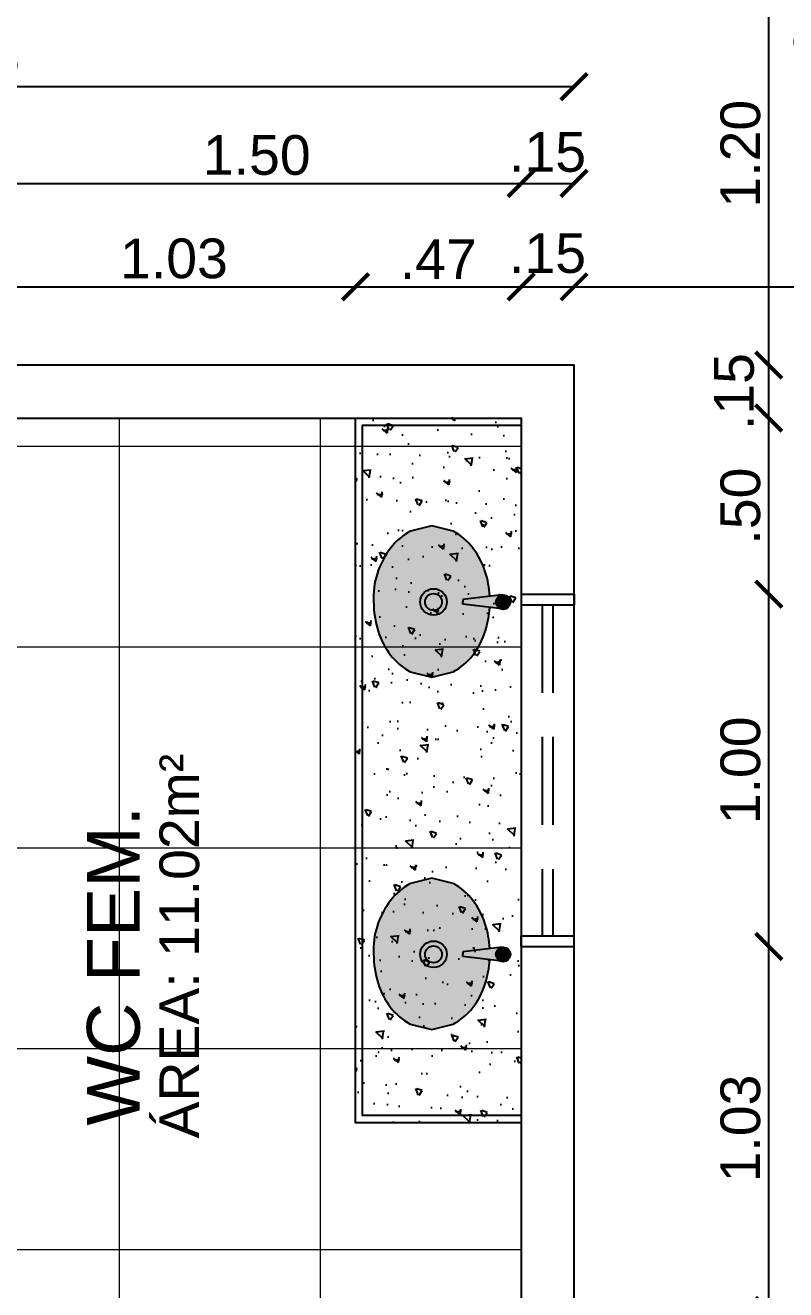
# Model space of a CAD drawing. Extents: x 3377 to 3790, y 1673 to 1846.
# Drawn here: x 3452.866 to 3455.024, y 1697.27 to 1700.859 of the extents above; entities that cross this region are included whole.
import ezdxf
from ezdxf.enums import TextEntityAlignment as Align

# ---------------------------------------------------------------- set-up
doc = ezdxf.new("R2010")
doc.units = 0
doc.header["$LTSCALE"] = 2
doc.header["$PDMODE"] = 32
doc.linetypes.add('HIDDEN2', pattern=[0.1875, 0.125, -0.0625])
for name, color, linetype in [('. Esquadria', 7, 'Continuous'), ('. Layaot', 8, 'Continuous'), ('. Vista 01', 7, 'Continuous'), ('A-PARED', 4, 'Continuous'), ('ARQ-COTAS', 250, 'Continuous')]:
    doc.layers.add(name, color=color, linetype=linetype)
doc.layers.add('. hachura', color=8, linetype='Continuous', lineweight=0)
doc.layers.add('. TEXTO', color=7, linetype='Continuous', lineweight=0)
doc.styles.add('75_R80', font='arial.ttf', dxfattribs={"height": 0.15})
doc.styles.add('REGUA-60', font='arial.ttf', dxfattribs={"height": 0.1125})
doc.styles.add('ROMANS', font='arial.ttf')
doc.dimstyles.new('1-75', dxfattribs={"dimscale": 0.75, "dimtxt": 0.15, "dimasz": 0.1, "dimexe": 0.05, "dimexo": 0.1, "dimgap": 0.03, "dimtad": 1, "dimzin": 5, "dimdsep": 46, "dimtxsty": 'ROMANS', "dimblk": 'ARCHTICK', "dimcen": 0, "dimse1": 1, "dimse2": 1, "dimclrd": 1, "dimclre": 256, "dimclrt": 2, "dimadec": 0, "dimazin": 0, "dimtfac": 1, "dimtofl": 0, "dimtmove": 2, "dimatfit": 3, "dimldrblk": 'ARCHTICK', "dimfxl": 0.04, "dimtolj": 1, "dimtzin": 1, "dimarcsym": 0})

# ---------------------------------------------------------------- blocks, each defined once
blk = doc.blocks.new('tia')
at = {"layer": '. Layaot'}
h = blk.add_hatch(color=252, dxfattribs=at)
h.dxf.hatch_style = 1
h.set_gradient(color1=(132, 132, 132), color2=(173, 173, 173), rotation=90, tint=1, name='CYLINDER')
h.paths.add_polyline_path([(799809.0258, 9171780.8408, 1), (799808.9845, 9171780.8408, 1)])
h.paths.add_polyline_path([(799808.9915, 9171780.8408, -1), (799809.0188, 9171780.8408, -1)], flags=0)
h.paths.add_polyline_path([(799809.0188, 9171780.8408, 1), (799808.9915, 9171780.8408, 1)], flags=16)
h = blk.add_hatch(color=252, dxfattribs=at)
h.dxf.hatch_style = 1
h.set_gradient(color1=(132, 132, 132), color2=(173, 173, 173), rotation=90, tint=1, name='CYLINDER')
h.paths.add_polyline_path([(799808.9915, 9171780.8408, 1), (799809.0188, 9171780.8408, 1)])
h = blk.add_hatch(color=252, dxfattribs=at)
h.dxf.hatch_style = 1
h.set_gradient(color1=(132, 132, 132), color2=(173, 173, 173), rotation=90, tint=1, name='CYLINDER')
h.paths.add_polyline_path([(799809.0237, 9171780.8317, -0.747365), (799808.9846, 9171780.8383), (799808.9975, 9171780.7262), (799809.005, 9171780.7262), (799809.011, 9171780.7262)])
h = blk.add_hatch(color=7, dxfattribs=at)
h.dxf.hatch_style = 1
h.set_gradient(color1=(255, 255, 255), color2=(214, 214, 214), rotation=90, tint=1, name='INVSPHERICAL')
h.paths.add_polyline_path([(799809.1558, 9171780.7547, 0.086915), (799809.0884, 9171780.79, 0.062356), (799809.0202, 9171780.8027), (799809.011, 9171780.7262), (799809.0034, 9171780.7262), (799808.9975, 9171780.7262), (799808.9884, 9171780.8028, 0.063208), (799808.9192, 9171780.7902, 0.086915), (799808.8518, 9171780.7551, 0.105716), (799808.8041, 9171780.6992), (799808.7887, 9171780.6385), (799808.8039, 9171780.5777, 0.105716), (799808.8515, 9171780.5217, 0.086915), (799808.9257, 9171780.4829, 0.093124), (799809.0035, 9171780.4732, 0.077098), (799809.0881, 9171780.4863, 0.086915), (799809.1555, 9171780.5214, 0.105716), (799809.2032, 9171780.5772), (799809.2186, 9171780.638), (799809.2034, 9171780.6988, 0.105716)])
h.paths.add_polyline_path([(799809.0426, 9171780.6432, -1), (799808.9672, 9171780.6432, -1)], flags=16)
h.paths.add_polyline_path([(799809.029, 9171780.6432, -1), (799808.9809, 9171780.6432, -1)], flags=0)
h = blk.add_hatch(color=252, dxfattribs=at)
h.dxf.hatch_style = 1
h.set_gradient(color1=(132, 132, 132), color2=(173, 173, 173), rotation=90, tint=1, name='CYLINDER')
h.paths.add_polyline_path([(799808.9672, 9171780.6432, 1), (799809.0426, 9171780.6432, 1)])
h.paths.add_polyline_path([(799809.029, 9171780.6432, -1), (799808.9809, 9171780.6432, -1)], flags=0)
h.paths.add_polyline_path([(799808.9809, 9171780.6432, 1), (799809.029, 9171780.6432, 1)], flags=16)
h = blk.add_hatch(color=252, dxfattribs=at)
h.dxf.hatch_style = 1
h.set_gradient(color1=(132, 132, 132), color2=(173, 173, 173), rotation=90, tint=1, name='CYLINDER')
h.paths.add_polyline_path([(799808.9809, 9171780.6432, 1), (799809.029, 9171780.6432, 1)])
for p, q in [((799808.9842, 9171780.8384), (799808.9975, 9171780.7262)), ((799809.0245, 9171780.8384), (799809.011, 9171780.7262)), ((799808.9975, 9171780.7262), (799809.005, 9171780.7262)), ((799809.011, 9171780.7262), (799809.0034, 9171780.7262))]:
    blk.add_line(p, q, dxfattribs=at)
for points in [[(799808.9884, 9171780.8028, 0.063208), (799808.9192, 9171780.7902, 0.086915), (799808.8518, 9171780.7551, 0.105716), (799808.8041, 9171780.6992), (799808.7887, 9171780.6385)], [(799808.7887, 9171780.6385), (799808.8039, 9171780.5777, 0.105716), (799808.8515, 9171780.5217, 0.086915), (799808.9257, 9171780.4829, 0.093124), (799809.0035, 9171780.4732, 0.077098), (799809.0881, 9171780.4863, 0.086915), (799809.1555, 9171780.5214, 0.105716), (799809.2032, 9171780.5772), (799809.2186, 9171780.638), (799809.2034, 9171780.6988, 0.105716), (799809.1558, 9171780.7547, 0.086915), (799809.0884, 9171780.79, 0.062356), (799809.0202, 9171780.8027, 0.077098)]]:
    blk.add_lwpolyline(points, format="xyb", dxfattribs=at)
for centre, radius in [((799809.0052, 9171780.8408), 0.0207), ((799809.0052, 9171780.8408), 0.0137), ((799809.0049, 9171780.6432), 0.0377), ((799809.0049, 9171780.6432), 0.024)]:
    blk.add_circle(centre, radius, dxfattribs=at)
blk = doc.blocks.new('_ARCHTICK')
at = {"color": 0, "linetype": 'ByBlock', "const_width": 0.15}
blk.add_lwpolyline([(-0.5, -0.5), (0.5, 0.5)], dxfattribs=at)
blk = doc.blocks.new('*D518')
at = {"layer": 'ARQ-COTAS', "color": 1, "lineweight": -2, "transparency": 16777216}
blk.add_line((3452.7727, 1700.1166), (3453.803, 1700.1166), dxfattribs=at)
at = {"layer": 'Defpoints', "color": 0, "transparency": 16777216}
for p in [(3453.803, 1700.1166), (3452.7727, 1699.7443), (3453.803, 1699.7443)]:
    blk.add_point(p, dxfattribs=at)
at = {"layer": 'ARQ-COTAS', "color": 1, "lineweight": -2, "transparency": 16777216, "xscale": 0.07500000000000001, "yscale": 0.07500000000000001, "zscale": 0.07500000000000001, "rotation": 180}
blk.add_blockref('_ARCHTICK', (3452.7727, 1700.1166), dxfattribs=at)
at = {"layer": 'ARQ-COTAS', "color": 1, "lineweight": -2, "transparency": 16777216, "xscale": 0.07500000000000001, "yscale": 0.07500000000000001, "zscale": 0.07500000000000001}
blk.add_blockref('_ARCHTICK', (3453.803, 1700.1166), dxfattribs=at)
at = {"layer": 'ARQ-COTAS', "color": 2, "transparency": 16777216, "insert": (3453.2879, 1700.1966), "char_height": 0.1125, "attachment_point": 5, "style": 'ROMANS'}
blk.add_mtext('\\A1;1.03', dxfattribs=at)
blk = doc.blocks.new('*D481')
at = {"layer": 'ARQ-COTAS', "color": 1, "lineweight": -2, "transparency": 16777216}
blk.add_line((3453.803, 1700.1166), (3454.273, 1700.1166), dxfattribs=at)
at = {"layer": 'Defpoints', "color": 0, "transparency": 16777216}
for p in [(3454.273, 1700.1166), (3453.803, 1699.7443), (3454.273, 1699.7443)]:
    blk.add_point(p, dxfattribs=at)
at = {"layer": 'ARQ-COTAS', "color": 1, "lineweight": -2, "transparency": 16777216, "xscale": 0.07500000000000001, "yscale": 0.07500000000000001, "zscale": 0.07500000000000001, "rotation": 180}
blk.add_blockref('_ARCHTICK', (3453.803, 1700.1166), dxfattribs=at)
at = {"layer": 'ARQ-COTAS', "color": 1, "lineweight": -2, "transparency": 16777216, "xscale": 0.07500000000000001, "yscale": 0.07500000000000001, "zscale": 0.07500000000000001}
blk.add_blockref('_ARCHTICK', (3454.273, 1700.1166), dxfattribs=at)
at = {"layer": 'ARQ-COTAS', "color": 2, "transparency": 16777216, "insert": (3454.038, 1700.1954), "char_height": 0.1125, "attachment_point": 5, "style": 'ROMANS'}
blk.add_mtext('\\A1;.47', dxfattribs=at)
blk = doc.blocks.new('*D519')
at = {"layer": 'ARQ-COTAS', "color": 1, "lineweight": -2, "transparency": 16777216}
blk.add_line((3454.273, 1700.1166), (3454.423, 1700.1166), dxfattribs=at)
at = {"layer": 'Defpoints', "color": 0, "transparency": 16777216}
for p in [(3454.423, 1700.1166), (3454.423, 1699.8943), (3454.273, 1699.7443)]:
    blk.add_point(p, dxfattribs=at)
at = {"layer": 'ARQ-COTAS', "color": 1, "lineweight": -2, "transparency": 16777216, "xscale": 0.07500000000000001, "yscale": 0.07500000000000001, "zscale": 0.07500000000000001, "rotation": 180}
blk.add_blockref('_ARCHTICK', (3454.273, 1700.1166), dxfattribs=at)
at = {"layer": 'ARQ-COTAS', "color": 1, "lineweight": -2, "transparency": 16777216, "xscale": 0.07500000000000001, "yscale": 0.07500000000000001, "zscale": 0.07500000000000001}
blk.add_blockref('_ARCHTICK', (3454.423, 1700.1166), dxfattribs=at)
at = {"layer": 'ARQ-COTAS', "color": 2, "transparency": 16777216, "insert": (3454.348, 1700.2114), "char_height": 0.1125, "attachment_point": 5, "style": 'ROMANS'}
blk.add_mtext('\\A1;.15', dxfattribs=at)
blk = doc.blocks.new('*D520')
at = {"layer": 'ARQ-COTAS', "color": 1, "lineweight": -2, "transparency": 16777216}
blk.add_line((3454.423, 1700.1166), (3455.8528, 1700.1166), dxfattribs=at)
at = {"layer": 'Defpoints', "color": 0, "transparency": 16777216}
for p in [(3455.8528, 1700.1166), (3454.423, 1699.8943), (3455.8528, 1699.7443)]:
    blk.add_point(p, dxfattribs=at)
at = {"layer": 'ARQ-COTAS', "color": 1, "lineweight": -2, "transparency": 16777216, "xscale": 0.07500000000000001, "yscale": 0.07500000000000001, "zscale": 0.07500000000000001, "rotation": 180}
blk.add_blockref('_ARCHTICK', (3454.423, 1700.1166), dxfattribs=at)
at = {"layer": 'ARQ-COTAS', "color": 1, "lineweight": -2, "transparency": 16777216, "xscale": 0.07500000000000001, "yscale": 0.07500000000000001, "zscale": 0.07500000000000001}
blk.add_blockref('_ARCHTICK', (3455.8528, 1700.1166), dxfattribs=at)
at = {"layer": 'ARQ-COTAS', "color": 2, "transparency": 16777216, "insert": (3455.3745, 1700.0366), "char_height": 0.1125, "attachment_point": 5, "style": 'ROMANS'}
blk.add_mtext('\\A1;1.43', dxfattribs=at)
blk = doc.blocks.new('*D521')
at = {"layer": 'ARQ-COTAS', "color": 1, "lineweight": -2, "transparency": 16777216}
blk.add_line((3452.7727, 1700.4101), (3454.273, 1700.4101), dxfattribs=at)
at = {"layer": 'Defpoints', "color": 0, "transparency": 16777216}
for p in [(3454.273, 1700.4101), (3452.7727, 1699.7443), (3454.273, 1699.7443)]:
    blk.add_point(p, dxfattribs=at)
at = {"layer": 'ARQ-COTAS', "color": 1, "lineweight": -2, "transparency": 16777216, "xscale": 0.07500000000000001, "yscale": 0.07500000000000001, "zscale": 0.07500000000000001, "rotation": 180}
blk.add_blockref('_ARCHTICK', (3452.7727, 1700.4101), dxfattribs=at)
at = {"layer": 'ARQ-COTAS', "color": 1, "lineweight": -2, "transparency": 16777216, "xscale": 0.07500000000000001, "yscale": 0.07500000000000001, "zscale": 0.07500000000000001}
blk.add_blockref('_ARCHTICK', (3454.273, 1700.4101), dxfattribs=at)
at = {"layer": 'ARQ-COTAS', "color": 2, "transparency": 16777216, "insert": (3453.5229, 1700.49), "char_height": 0.1125, "attachment_point": 5, "style": 'ROMANS'}
blk.add_mtext('\\A1;1.50', dxfattribs=at)
blk = doc.blocks.new('*D482')
at = {"layer": 'ARQ-COTAS', "color": 1, "lineweight": -2, "transparency": 16777216}
blk.add_line((3454.273, 1700.4101), (3454.423, 1700.4101), dxfattribs=at)
at = {"layer": 'Defpoints', "color": 0, "transparency": 16777216}
for p in [(3454.423, 1700.4101), (3454.423, 1699.8943), (3454.273, 1699.7443)]:
    blk.add_point(p, dxfattribs=at)
at = {"layer": 'ARQ-COTAS', "color": 1, "lineweight": -2, "transparency": 16777216, "xscale": 0.07500000000000001, "yscale": 0.07500000000000001, "zscale": 0.07500000000000001, "rotation": 180}
blk.add_blockref('_ARCHTICK', (3454.273, 1700.4101), dxfattribs=at)
at = {"layer": 'ARQ-COTAS', "color": 1, "lineweight": -2, "transparency": 16777216, "xscale": 0.07500000000000001, "yscale": 0.07500000000000001, "zscale": 0.07500000000000001}
blk.add_blockref('_ARCHTICK', (3454.423, 1700.4101), dxfattribs=at)
at = {"layer": 'ARQ-COTAS', "color": 2, "transparency": 16777216, "insert": (3454.348, 1700.4986), "char_height": 0.1125, "attachment_point": 5, "style": 'ROMANS'}
blk.add_mtext('\\A1;.15', dxfattribs=at)
blk = doc.blocks.new('*D483')
at = {"layer": 'ARQ-COTAS', "color": 1, "lineweight": -2, "transparency": 16777216}
blk.add_line((3454.423, 1700.6844), (3450.9729, 1700.6844), dxfattribs=at)
at = {"layer": 'Defpoints', "color": 0, "transparency": 16777216}
for p in [(3450.9729, 1700.6844), (3450.9729, 1699.8943), (3454.423, 1699.8943)]:
    blk.add_point(p, dxfattribs=at)
at = {"layer": 'ARQ-COTAS', "color": 1, "lineweight": -2, "transparency": 16777216, "xscale": 0.07500000000000001, "yscale": 0.07500000000000001, "zscale": 0.07500000000000001, "rotation": 180}
blk.add_blockref('_ARCHTICK', (3450.9729, 1700.6844), dxfattribs=at)
at = {"layer": 'ARQ-COTAS', "color": 1, "lineweight": -2, "transparency": 16777216, "xscale": 0.07500000000000001, "yscale": 0.07500000000000001, "zscale": 0.07500000000000001}
blk.add_blockref('_ARCHTICK', (3454.423, 1700.6844), dxfattribs=at)
at = {"layer": 'ARQ-COTAS', "color": 2, "transparency": 16777216, "insert": (3452.698, 1700.7643), "char_height": 0.1125, "attachment_point": 5, "style": 'ROMANS'}
blk.add_mtext('\\A1;3.45', dxfattribs=at)
blk = doc.blocks.new('*D526')
at = {"layer": 'ARQ-COTAS', "color": 1, "lineweight": -2, "transparency": 16777216}
blk.add_line((3454.9756, 1699.8943), (3454.9756, 1701.0943), dxfattribs=at)
at = {"layer": 'Defpoints', "color": 0, "transparency": 16777216}
for p in [(3454.423, 1701.0943), (3454.9756, 1701.0943), (3454.423, 1699.8943)]:
    blk.add_point(p, dxfattribs=at)
at = {"layer": 'ARQ-COTAS', "color": 1, "lineweight": -2, "transparency": 16777216, "xscale": 0.07500000000000001, "yscale": 0.07500000000000001, "zscale": 0.07500000000000001}
for p, rotation in [((3454.9756, 1701.0943), 90), ((3454.9756, 1699.8943), 270)]:
    blk.add_blockref('_ARCHTICK', p, dxfattribs=dict(at, rotation=rotation))
at = {"layer": 'ARQ-COTAS', "color": 2, "transparency": 16777216, "insert": (3454.8956, 1700.4943), "char_height": 0.1125, "attachment_point": 5, "rotation": 90, "style": 'ROMANS'}
blk.add_mtext('\\A1;1.20', dxfattribs=at)
blk = doc.blocks.new('*D496')
at = {"layer": 'ARQ-COTAS', "color": 1, "lineweight": -2, "transparency": 16777216}
blk.add_line((3455.1841, 1690.4943), (3455.1841, 1699.8943), dxfattribs=at)
at = {"layer": 'Defpoints', "color": 0, "transparency": 16777216}
for p in [(3454.423, 1699.8943), (3455.1841, 1699.8943), (3454.423, 1690.4943)]:
    blk.add_point(p, dxfattribs=at)
at = {"layer": 'ARQ-COTAS', "color": 1, "lineweight": -2, "transparency": 16777216, "xscale": 0.07500000000000001, "yscale": 0.07500000000000001, "zscale": 0.07500000000000001}
for p, rotation in [((3455.1841, 1699.8943), 90), ((3455.1841, 1690.4943), 270)]:
    blk.add_blockref('_ARCHTICK', p, dxfattribs=dict(at, rotation=rotation))
at = {"layer": 'ARQ-COTAS', "color": 2, "transparency": 16777216, "insert": (3455.1042, 1695.1943), "char_height": 0.1125, "attachment_point": 5, "rotation": 90, "style": 'ROMANS'}
blk.add_mtext('\\A1;9.40', dxfattribs=at)
blk = doc.blocks.new('*D528')
at = {"layer": 'ARQ-COTAS', "color": 1, "lineweight": -2, "transparency": 16777216}
blk.add_line((3455.1841, 1699.8943), (3455.1841, 1701.9463), dxfattribs=at)
at = {"layer": 'Defpoints', "color": 0, "transparency": 16777216}
for p in [(3455.1625, 1701.9463), (3455.1841, 1701.9463), (3454.423, 1699.8943)]:
    blk.add_point(p, dxfattribs=at)
at = {"layer": 'ARQ-COTAS', "color": 1, "lineweight": -2, "transparency": 16777216, "xscale": 0.07500000000000001, "yscale": 0.07500000000000001, "zscale": 0.07500000000000001}
for p, rotation in [((3455.1841, 1701.9463), 90), ((3455.1841, 1699.8943), 270)]:
    blk.add_blockref('_ARCHTICK', p, dxfattribs=dict(at, rotation=rotation))
at = {"layer": 'ARQ-COTAS', "color": 2, "transparency": 16777216, "insert": (3455.1042, 1700.9203), "char_height": 0.1125, "attachment_point": 5, "rotation": 90, "style": 'ROMANS'}
blk.add_mtext('\\A1;2.05', dxfattribs=at)
blk = doc.blocks.new('A$Cee03f338')
at = {"layer": '. Esquadria', "color": 1, "linetype": 'HIDDEN2'}
for p, q in [((0, 1), (0, 0.97)), ((0, 1), (0.15, 1)), ((0, 0.97), (0.15, 0.97)), ((0.06, 0.97), (0.06, 0.03)), ((0.09, 0.97), (0.09, 0.03)), ((0.15, 1), (0.15, 0.97)), ((0, 0.03), (0.15, 0.03)), ((0, 0), (0, 0.03)), ((0, 0), (0.15, 0)), ((0.15, 0), (0.15, 0.03))]:
    blk.add_line(p, q, dxfattribs=at)
blk = doc.blocks.new('*D539')
at = {"layer": 'ARQ-COTAS', "color": 1, "lineweight": -2, "transparency": 16777216}
blk.add_line((3454.9756, 1697.2114), (3454.9756, 1698.2443), dxfattribs=at)
at = {"layer": 'Defpoints', "color": 0, "transparency": 16777216}
for p in [(3454.423, 1698.2443), (3454.9756, 1698.2443), (3454.4231, 1697.2114)]:
    blk.add_point(p, dxfattribs=at)
at = {"layer": 'ARQ-COTAS', "color": 1, "lineweight": -2, "transparency": 16777216, "xscale": 0.07500000000000001, "yscale": 0.07500000000000001, "zscale": 0.07500000000000001}
for p, rotation in [((3454.9756, 1698.2443), 90), ((3454.9756, 1697.2114), 270)]:
    blk.add_blockref('_ARCHTICK', p, dxfattribs=dict(at, rotation=rotation))
at = {"layer": 'ARQ-COTAS', "color": 2, "transparency": 16777216, "insert": (3454.8956, 1697.7279), "char_height": 0.1125, "attachment_point": 5, "rotation": 90, "style": 'ROMANS'}
blk.add_mtext('\\A1;1.03', dxfattribs=at)
blk = doc.blocks.new('*D540')
at = {"layer": 'ARQ-COTAS', "color": 1, "lineweight": -2, "transparency": 16777216}
blk.add_line((3454.9756, 1698.2443), (3454.9756, 1699.2443), dxfattribs=at)
at = {"layer": 'Defpoints', "color": 0, "transparency": 16777216}
for p in [(3454.423, 1699.2443), (3454.9756, 1699.2443), (3454.423, 1698.2443)]:
    blk.add_point(p, dxfattribs=at)
at = {"layer": 'ARQ-COTAS', "color": 1, "lineweight": -2, "transparency": 16777216, "xscale": 0.07500000000000001, "yscale": 0.07500000000000001, "zscale": 0.07500000000000001}
for p, rotation in [((3454.9756, 1699.2443), 90), ((3454.9756, 1698.2443), 270)]:
    blk.add_blockref('_ARCHTICK', p, dxfattribs=dict(at, rotation=rotation))
at = {"layer": 'ARQ-COTAS', "color": 2, "transparency": 16777216, "insert": (3454.8956, 1698.7443), "char_height": 0.1125, "attachment_point": 5, "rotation": 90, "style": 'ROMANS'}
blk.add_mtext('\\A1;1.00', dxfattribs=at)
blk = doc.blocks.new('*D541')
at = {"layer": 'ARQ-COTAS', "color": 1, "lineweight": -2, "transparency": 16777216}
blk.add_line((3454.9756, 1699.2443), (3454.9756, 1699.7443), dxfattribs=at)
at = {"layer": 'Defpoints', "color": 0, "transparency": 16777216}
for p in [(3454.273, 1699.7443), (3454.9756, 1699.7443), (3454.423, 1699.2443)]:
    blk.add_point(p, dxfattribs=at)
at = {"layer": 'ARQ-COTAS', "color": 1, "lineweight": -2, "transparency": 16777216, "xscale": 0.07500000000000001, "yscale": 0.07500000000000001, "zscale": 0.07500000000000001}
for p, rotation in [((3454.9756, 1699.7443), 90), ((3454.9756, 1699.2443), 270)]:
    blk.add_blockref('_ARCHTICK', p, dxfattribs=dict(at, rotation=rotation))
at = {"layer": 'ARQ-COTAS', "color": 2, "transparency": 16777216, "insert": (3454.8956, 1699.4943), "char_height": 0.1125, "attachment_point": 5, "rotation": 90, "style": 'ROMANS'}
blk.add_mtext('\\A1;.50', dxfattribs=at)
blk = doc.blocks.new('*D542')
at = {"layer": 'ARQ-COTAS', "color": 1, "lineweight": -2, "transparency": 16777216}
blk.add_line((3454.9756, 1699.7443), (3454.9756, 1699.8943), dxfattribs=at)
at = {"layer": 'Defpoints', "color": 0, "transparency": 16777216}
for p in [(3454.423, 1699.8943), (3454.9756, 1699.8943), (3454.273, 1699.7443)]:
    blk.add_point(p, dxfattribs=at)
at = {"layer": 'ARQ-COTAS', "color": 1, "lineweight": -2, "transparency": 16777216, "xscale": 0.07500000000000001, "yscale": 0.07500000000000001, "zscale": 0.07500000000000001}
for p, rotation in [((3454.9756, 1699.8943), 90), ((3454.9756, 1699.7443), 270)]:
    blk.add_blockref('_ARCHTICK', p, dxfattribs=dict(at, rotation=rotation))
at = {"layer": 'ARQ-COTAS', "color": 2, "transparency": 16777216, "insert": (3454.8777, 1699.8193), "char_height": 0.1125, "attachment_point": 5, "rotation": 90, "style": 'ROMANS'}
blk.add_mtext('\\A1;.15', dxfattribs=at)

msp = doc.modelspace()

# ---------------------------------------------------------------- hatches: boundary and pattern name
at = {"layer": '. hachura', "ltscale": 10}
h = msp.add_hatch(dxfattribs=at)
h.set_pattern_fill('_USER', color=256, scale=0.57, style=0, double=1, pattern_type=0)
h.set_pattern_definition([(360, (3454.27304, 1696.2443), (2e-16, 0.57), []), (90, (3454.27304, 1696.2443), (-0.57, 1e-16), [])])
h.paths.add_polyline_path([(3451.1232, 1696.2443), (3451.1232, 1699.7443), (3454.273, 1699.7443), (3454.273, 1696.2443)])
h = msp.add_hatch()
h.set_pattern_fill('AR-CONC', color=8, scale=0.001, angle=90)
h.set_pattern_definition([(140, (5139.77899, -1863.14197), (0.0159390855, 0.182184669), [0.01905, -0.20955]), (85, (5139.77899, -1863.14197), (-0.191056845, -0.035243421), [0.01524, -0.167640584]), (190.4514447, (5139.78031, -1863.12678), (-0.175117752, 0.146941247), [0.016190009, -0.178090245]), (136.1842, (5139.72819, -1863.14197), (0.042042328, 0.271079041), [0.028575, -0.314325]), (186.6355576, (5139.7317, -1863.11938), (-0.247426125, 0.237404134), [0.024285023, -0.267135608]), (81.184151, (5139.7282, -1863.14197), (-0.247426125, 0.237404134), [0.022859967, -0.251459732]), (111, (5139.74089, -1863.11657), (0.102265198, 0.151614391), [0.01905, -0.20955]), (56, (5139.74089, -1863.11657), (-0.184187966, 0.061802028), [0.01524, -0.16764]), (161.451445, (5139.7494, -1863.10393), (-0.081922769, 0.213416419), [0.016190009, -0.178089938]), (127.5, (5139.778987, -1863.141965), (-0.0845550389, 0.0030886033), [0, -0.165608, 0, -0.17018, 0, -0.168275]), (97.5, (5139.77899, -1863.141965), (-0.1001805748, 0.0668196625), [0, -0.097028, 0, -0.161798, 0, -0.064135]), (57.5, (5139.778987, -1863.19861), (0.005728744, 0.1355905952), [0, -0.0635, 0, -0.19812, 0, -0.26289]), (47.5, (5139.77899, -1863.22401), (-0.025426491, 0.1481291814), [0, -0.08255, 0, -0.131572, 0, -0.18669])])
h.paths.add_polyline_path([(3453.803, 1697.7443), (3453.803, 1699.7443), (3454.273, 1699.7443), (3454.273, 1697.7443)])

# ---------------------------------------------------------------- linework, layer by layer
at = {"color": 1}
for points in [[(3454.273, 1697.7443), (3453.803, 1697.7443), (3453.803, 1699.7443)], [(3454.273, 1697.7643), (3453.823, 1697.7643), (3453.823, 1699.7243), (3454.273, 1699.7243)]]:
    msp.add_lwpolyline(points, dxfattribs=at)
at = {"layer": 'A-PARED'}
for points in [[(3454.4231, 1697.2114), (3454.423, 1699.8943), (3450.9729, 1699.8943), (3450.973, 1691.5243)], [(3452.7733, 1698.7238), (3452.623, 1698.7238), (3452.623, 1698.6443), (3451.1229, 1698.6443), (3451.1228, 1699.7443), (3452.623, 1699.7443), (3452.623, 1699.5238), (3452.7727, 1699.5238), (3452.7727, 1699.7443), (3454.273, 1699.7443), (3454.273, 1697.2114)]]:
    msp.add_lwpolyline(points, dxfattribs=at)

# ---------------------------------------------------------------- block references
at = {"layer": '. Vista 01', "rotation": 270}
for p in [(-9168326.6188, 801508.2271), (-9168326.6188, 801507.2271)]:
    msp.add_blockref('tia', p, dxfattribs=at)
msp.add_blockref('A$Cee03f338', (3454.273, 1698.2443))

# ---------------------------------------------------------------- texts
at = {"layer": '. TEXTO', "color": 1, "style": 'REGUA-60'}
msp.add_text('ÁREA: 11.02m²', height=0.1125, rotation=90, dxfattribs=at).set_placement((3453.303, 1698.2455), align=Align.MIDDLE_CENTER)
at = {"layer": '. TEXTO', "color": 3, "style": '75_R80'}
msp.add_text('WC FEM.', height=0.15, rotation=90, dxfattribs=at).set_placement((3453.1909, 1697.736))

# ---------------------------------------------------------------- dimensions: what is measured, and where the dimension line sits
at = {"layer": 'ARQ-COTAS'}
for base, p1, p2, angle, picture, middle in [((3455.1841, 1701.9463), (3454.423, 1699.8943), (3455.1625, 1701.9463), 270, '*D528', (3455.1042, 1700.9203)), ((3454.9756, 1701.0943), (3454.423, 1699.8943), (3454.423, 1701.0943), 90, '*D526', (3454.8956, 1700.4943)), ((3450.9729, 1700.6844), (3454.423, 1699.8943), (3450.9729, 1699.8943), 180, '*D483', (3452.698, 1700.7643)), ((3454.273, 1700.4101), (3452.7727, 1699.7443), (3454.273, 1699.7443), 180, '*D521', (3453.5229, 1700.49)), ((3453.803, 1700.1166), (3452.7727, 1699.7443), (3453.803, 1699.7443), 180, '*D518', (3453.2879, 1700.1966)), ((3454.273, 1700.1166), (3453.803, 1699.7443), (3454.273, 1699.7443), 180, '*D481', (3454.038, 1700.1954)), ((3454.9756, 1699.7443), (3454.423, 1699.2443), (3454.273, 1699.7443), 90, '*D541', (3454.8956, 1699.4943)), ((3454.9756, 1699.2443), (3454.423, 1698.2443), (3454.423, 1699.2443), 90, '*D540', (3454.8956, 1698.7443)), ((3454.9756, 1698.2443), (3454.4231, 1697.2114), (3454.423, 1698.2443), 90, '*D539', (3454.8956, 1697.7279))]:
    dim = msp.add_linear_dim(base=base, p1=p1, p2=p2, angle=angle, dimstyle='1-75', dxfattribs=at)
    dim.commit()
    dim.dimension.update_dxf_attribs({"geometry": picture, "text_midpoint": middle})
for base, p1, p2, angle, picture, middle in [((3454.423, 1700.4101), (3454.273, 1699.7443), (3454.423, 1699.8943), 180, '*D482', (3454.348, 1700.4986)), ((3454.423, 1700.1166), (3454.273, 1699.7443), (3454.423, 1699.8943), 180, '*D519', (3454.348, 1700.2114)), ((3455.8528, 1700.1166), (3454.423, 1699.8943), (3455.8528, 1699.7443), 180, '*D520', (3455.3745, 1700.0366)), ((3454.9756, 1699.8943), (3454.273, 1699.7443), (3454.423, 1699.8943), 90, '*D542', (3454.8777, 1699.8193))]:
    dim = msp.add_linear_dim(base=base, p1=p1, p2=p2, angle=angle, dimstyle='1-75', dxfattribs=at)
    dim.commit()
    dim.dimension.update_dxf_attribs({"geometry": picture, "text_midpoint": middle, "dimtype": 160})
dim = msp.add_aligned_dim(p1=(3454.423, 1690.4943), p2=(3454.423, 1699.8943), distance=-0.7611, dimstyle='1-75', dxfattribs=at)
dim.commit()
dim.dimension.update_dxf_attribs({"geometry": '*D496', "text_midpoint": (3455.1042, 1695.1943)})

doc.saveas('drawing.dxf')
